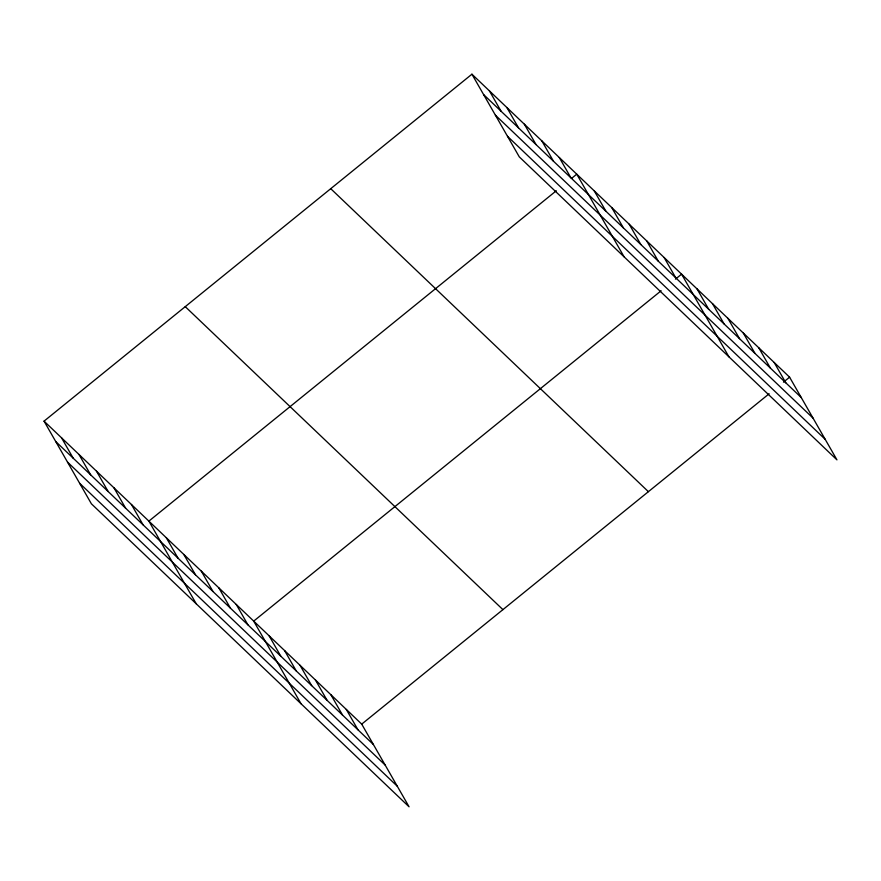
<?xml version="1.0" encoding="UTF-8"?>
<svg xmlns="http://www.w3.org/2000/svg" width="881" height="881" viewBox="0 0 881 881"><rect width="100%" height="100%" fill="white"/><g stroke="black" fill="none" stroke-linecap="round" stroke-linejoin="round"><path stroke-width="1.32" d="M44.05 421.14L361.717 724.127L409.07 806.798L91.404 503.822L44.05 421.14L471.93 74.202L789.596 377.178L836.95 459.86L519.283 156.873L471.93 74.202M556.296 190.77L148.878 521.123L196.232 603.804M571.648 178.325L576.769 174.185L624.111 256.856M661.124 290.763L253.706 621.116L301.06 703.787M675.452 279.145L681.597 274.167L728.939 356.849M361.717 724.127L769.135 393.774M783.462 382.156L789.596 377.178M483.603 94.575L801.27 397.562M495.375 115.136L813.042 418.123M507.511 136.313L825.178 439.3M330.727 188.688L648.394 491.675M185.252 306.654L502.919 609.63M55.723 441.524L373.39 744.511M67.496 462.085L385.162 765.06M79.631 483.262L397.298 786.248M774.168 362.465L785.841 382.85M758.739 347.753L770.412 368.126M743.311 333.029L754.984 353.413M727.882 318.316L739.555 338.7M712.454 303.604L724.127 323.977M697.025 288.88L708.698 309.264M664.12 257.505L675.793 277.878M646.654 240.832L658.327 261.216M629.177 224.17L640.85 244.555M611.711 207.509L623.385 227.893M594.235 190.847L605.908 211.231M559.292 157.523L570.965 177.896M541.815 140.85L553.488 161.234M524.349 124.188L536.022 144.572M506.872 107.526L518.546 127.91M489.407 90.864L501.08 111.237M346.288 709.414L357.961 729.787M330.86 694.691L342.533 715.075M315.431 679.978L327.104 700.362M300.003 665.265L311.676 685.638M284.574 650.541L296.236 670.926M269.134 635.829L280.808 656.213M236.24 604.443L247.913 624.827M218.763 587.781L230.437 608.165M201.297 571.119L212.971 591.503M183.821 554.457L195.494 574.83M166.355 537.795L178.028 558.169M131.412 504.461L143.085 524.845M113.935 487.799L125.609 508.183M96.469 471.137L108.143 491.521M78.993 454.475L90.666 474.848M61.527 437.802L73.189 458.186"/></g></svg>
